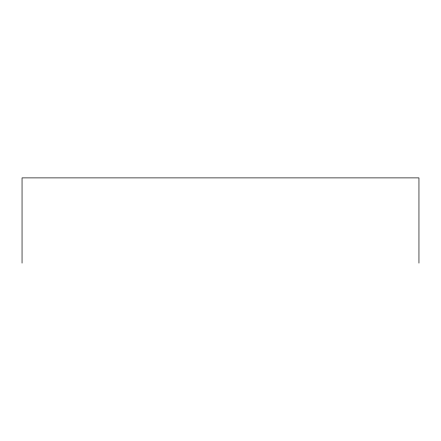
<?xml version="1.0" encoding="UTF-8"?>
<svg xmlns="http://www.w3.org/2000/svg" width="441" height="441" viewBox="0 0 441 441"><rect width="100%" height="100%" fill="white"/><g stroke="black" fill="none" stroke-linecap="round" stroke-linejoin="round"><path stroke-width="0.66" d="M418.95 263.112L418.95 177.888L22.05 177.888L22.05 263.112"/></g></svg>
